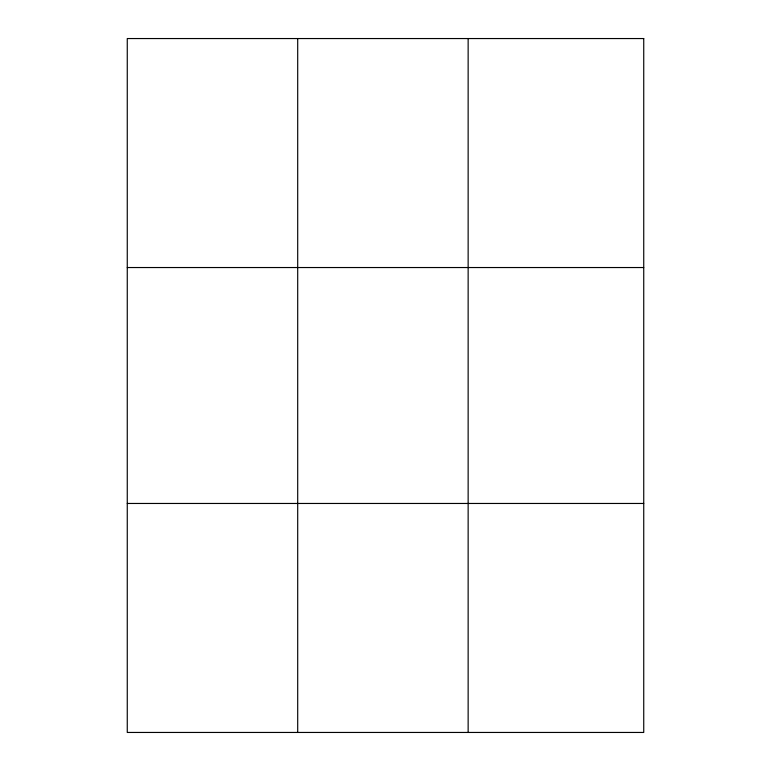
<?xml version="1.0" encoding="UTF-8"?>
<svg xmlns="http://www.w3.org/2000/svg" width="771" height="771" viewBox="0 0 771 771"><rect width="100%" height="100%" fill="white"/><g stroke="black" fill="none" stroke-linecap="round" stroke-linejoin="round"><path stroke-width="1.16" d="M297.702 38.55L297.702 732.45M468.142 38.55L468.142 732.45M127.263 267.537L643.737 267.537M127.263 503.463L643.737 503.463M643.737 38.55L643.737 732.45L127.263 732.45L127.263 38.55L643.737 38.55"/></g></svg>
